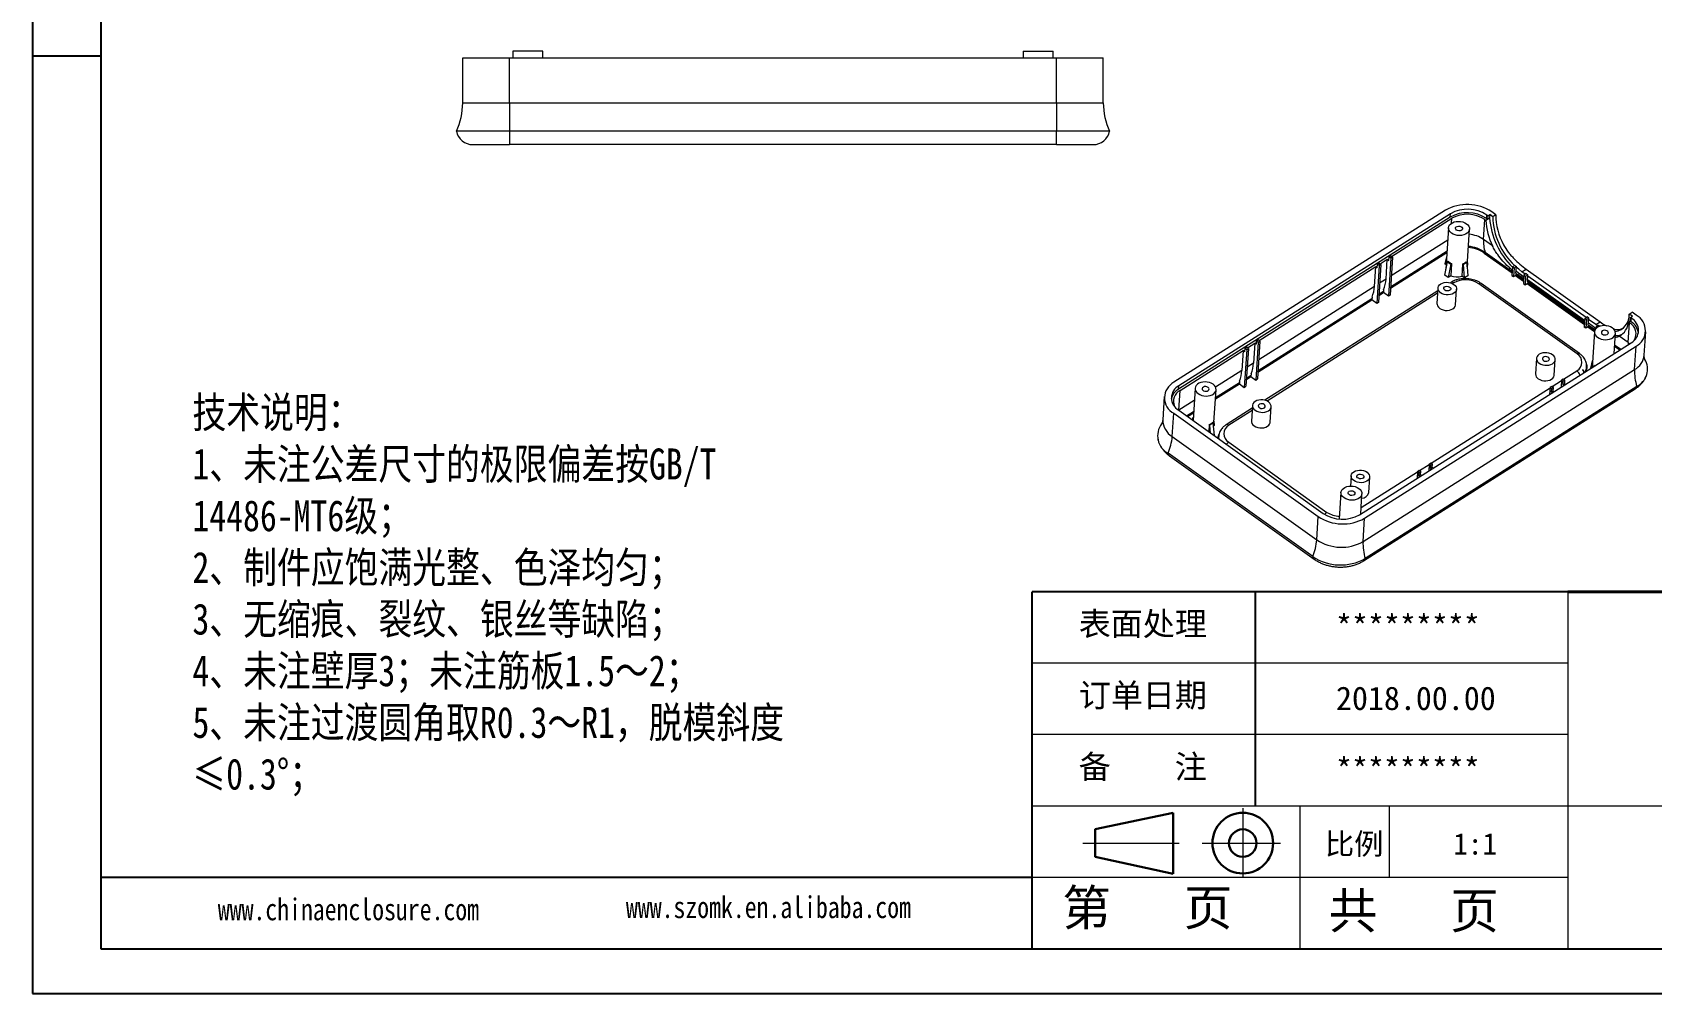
# Model space of a CAD drawing. Header units: inches. Extents: x 1309 to 2377, y 1126 to 1407.
# Drawn here: x 1773.1 to 2015.7, y 1125.7 to 1269.7 of the extents above; entities that cross this region are included whole.
import ezdxf

# ---------------------------------------------------------------- set-up
doc = ezdxf.new("R2010")
doc.units = ezdxf.units.IN
doc.header["$LTSCALE"] = 15
doc.linetypes.add('CENTER2', pattern=[28.575, 19.05, -3.175, 3.175, -3.175])
doc.layers.add('文字', color=81, linetype='Continuous')
for name, color, linetype, lineweight in [('粗实线', 7, 'Continuous', 30), ('细实线', 3, 'Continuous', 9), ('细点划线', 2, 'CENTER2', 9)]:
    doc.layers.add(name, color=color, linetype=linetype, lineweight=lineweight)
doc.styles.get("Standard").update_dxf_attribs({"font": 'txt', "bigfont": 'gbcbig.shx'})
doc.styles.add('宋体', font='', dxfattribs={"width": 0.8, "height": 3.5})
doc.styles.get('宋体').set_extended_font_data('SimSun')

msp = doc.modelspace()

# ---------------------------------------------------------------- linework, layer by layer
for p, q in [((1773.064, 1406.578), (1773.064, 1125.657)), ((1783.344, 1399.889), (1783.344, 1132.345)), ((1783.344, 1266.117), (1773.064, 1266.117)), ((1773.064, 1255.713), (1773.064, 1125.657)), ((2003.152, 1185.854), (1922.889, 1185.854)), ((1922.889, 1132.345), (1922.889, 1185.854)), ((1956.332, 1153.749), (1956.332, 1185.854)), ((1922.889, 1143.047), (1783.344, 1143.047)), ((1783.344, 1132.345), (2163.678, 1132.345)), ((1773.064, 1125.657), (2170.367, 1125.657)), ((1773.064, 1125.657), (1957, 1125.657))]:
    msp.add_line(p, q)
at = {"color": 7, "linetype": 'Continuous', "lineweight": 15}
for p, q in [((1845.046, 1266.851), (1845.046, 1265.851)), ((1849.546, 1266.851), (1845.046, 1266.851)), ((1849.546, 1265.851), (1849.546, 1266.851)), ((1921.546, 1266.851), (1921.546, 1265.851)), ((1921.546, 1266.851), (1926.046, 1266.851)), ((1926.046, 1265.851), (1926.046, 1266.851)), ((1837.546, 1259.104), (1837.546, 1265.851)), ((1837.546, 1265.851), (1844.546, 1265.851)), ((1844.546, 1259.104), (1844.546, 1265.851)), ((1844.546, 1265.851), (1926.546, 1265.851)), ((1926.546, 1259.104), (1926.546, 1265.851)), ((1926.546, 1265.851), (1933.546, 1265.851)), ((1933.546, 1259.104), (1933.546, 1265.851)), ((1837.546, 1259.104), (1844.546, 1259.104)), ((1844.546, 1259.104), (1844.546, 1254.851)), ((1844.546, 1259.104), (1926.546, 1259.104)), ((1926.546, 1259.104), (1933.546, 1259.104)), ((1926.546, 1259.104), (1926.546, 1254.851)), ((1844.546, 1254.851), (1836.596, 1254.851)), ((1926.546, 1254.851), (1844.546, 1254.851)), ((1844.546, 1254.851), (1844.546, 1252.851)), ((1934.495, 1254.851), (1926.546, 1254.851)), ((1926.546, 1252.851), (1926.546, 1254.851)), ((1839.046, 1252.851), (1844.546, 1252.851)), ((1926.546, 1252.851), (1844.546, 1252.851)), ((1926.546, 1252.851), (1932.046, 1252.851)), ((1984.827, 1243.024), (1944.124, 1217.252)), ((1985.566, 1242.497), (1944.863, 1216.725)), ((1985.533, 1241.98), (1985.566, 1242.497)), ((1991.151, 1242.188), (1991.449, 1242.377)), ((1991.449, 1242.377), (1991.416, 1241.859)), ((1991.918, 1242.042), (1991.449, 1242.377)), ((1992.365, 1242.325), (1991.749, 1242.764)), ((1985.533, 1241.98), (1944.83, 1216.207)), ((1976.75, 1236.087), (1985.779, 1241.804)), ((1985.272, 1240.387), (1984.877, 1234.178)), ((1988.056, 1234.541), (1988.416, 1240.187)), ((1990.534, 1238.645), (1990.723, 1241.618)), ((1990.723, 1241.618), (1990.87, 1241.513)), ((1990.87, 1241.513), (1991.118, 1241.671)), ((1990.972, 1241.775), (1991.005, 1242.293)), ((1991.118, 1241.671), (1990.972, 1241.775)), ((1991.151, 1242.188), (1991.005, 1242.293)), ((1991.151, 1242.188), (1991.118, 1241.671)), ((1991.118, 1241.671), (1991.416, 1241.859)), ((1992.365, 1242.325), (1991.918, 1242.042)), ((1991.866, 1237.694), (1990.534, 1238.645)), ((1975.012, 1234.986), (1976.1, 1235.675)), ((1975.91, 1232.702), (1976.1, 1235.675)), ((1976.1, 1235.675), (1976.346, 1235.499)), ((1976.625, 1235.841), (1976.263, 1230.15)), ((1976.346, 1235.499), (1976.379, 1236.017)), ((1976.348, 1235.832), (1976.368, 1235.845)), ((1976.366, 1235.819), (1976.348, 1235.832)), ((1976.627, 1236.174), (1976.379, 1236.017)), ((1976.625, 1235.841), (1976.379, 1236.017)), ((1976.873, 1235.998), (1976.511, 1230.307)), ((1976.59, 1231.554), (1985.051, 1236.911)), ((1976.873, 1235.998), (1976.625, 1235.841)), ((1976.627, 1236.174), (1976.873, 1235.998)), ((1984.713, 1233.311), (1985.121, 1235.307)), ((1984.996, 1236.057), (1984.723, 1234.975)), ((1985.121, 1235.307), (1985.229, 1235.375)), ((1985.121, 1235.307), (1985.614, 1234.956)), ((1987.999, 1235.199), (1987.503, 1234.885)), ((1987.892, 1235.275), (1987.999, 1235.199)), ((1987.999, 1235.199), (1988.174, 1233.181)), ((1988.184, 1234.845), (1988.116, 1235.473)), ((1990.77, 1236.716), (1994.813, 1233.831)), ((1956.894, 1223.515), (1974.362, 1234.575)), ((1974.173, 1231.601), (1974.362, 1234.575)), ((1974.362, 1234.575), (1974.609, 1234.399)), ((1974.888, 1234.741), (1974.525, 1229.049)), ((1974.609, 1234.399), (1974.642, 1234.917)), ((1974.611, 1234.732), (1974.631, 1234.745)), ((1974.629, 1234.719), (1974.611, 1234.732)), ((1974.89, 1235.074), (1974.642, 1234.917)), ((1974.888, 1234.741), (1974.642, 1234.917)), ((1975.136, 1234.898), (1974.773, 1229.207)), ((1975.136, 1234.898), (1974.888, 1234.741)), ((1974.89, 1235.074), (1975.136, 1234.898)), ((1985.206, 1232.96), (1984.713, 1233.311)), ((1984.919, 1234.836), (1984.723, 1234.975)), ((1985.614, 1234.956), (1985.206, 1232.96)), ((1985.606, 1233.213), (1985.206, 1232.96)), ((1985.721, 1235.024), (1985.606, 1233.213)), ((1985.721, 1235.024), (1985.614, 1234.956)), ((1987.396, 1234.961), (1987.281, 1233.15)), ((1987.678, 1232.867), (1987.281, 1233.15)), ((1987.503, 1234.885), (1987.396, 1234.961)), ((1987.678, 1232.867), (1987.503, 1234.885)), ((1988.174, 1233.181), (1987.678, 1232.867)), ((1988.184, 1234.845), (1988.071, 1234.774)), ((1994.859, 1234.543), (1994.776, 1233.25)), ((1994.776, 1233.25), (1995.023, 1233.074)), ((1995.195, 1234.756), (1994.859, 1234.543)), ((1994.859, 1234.543), (1995.105, 1234.367)), ((1995.105, 1234.367), (1995.023, 1233.074)), ((1995.023, 1233.074), (1995.32, 1233.263)), ((1995.105, 1234.367), (1995.441, 1234.58)), ((1995.195, 1234.756), (1995.441, 1234.58)), ((1995.378, 1233.584), (1995.441, 1234.58)), ((1995.448, 1233.378), (1996.537, 1232.601)), ((1996.003, 1233.114), (1996.25, 1233.271)), ((1996.545, 1232.727), (1996.003, 1233.114)), ((1996.25, 1233.271), (1996.565, 1233.046)), ((1996.283, 1233.788), (1996.922, 1234.192)), ((1996.776, 1233.436), (1996.283, 1233.788)), ((1996.582, 1233.313), (1996.5, 1232.02)), ((1996.931, 1233.534), (1996.582, 1233.313)), ((1996.582, 1233.313), (1996.829, 1233.137)), ((1996.829, 1233.137), (1996.746, 1231.844)), ((1996.829, 1233.137), (1997.177, 1233.358)), ((1996.922, 1234.192), (2008.002, 1226.285)), ((1996.931, 1233.534), (1997.177, 1233.358)), ((1997.111, 1232.323), (1997.177, 1233.358)), ((2005.887, 1226.935), (1997.164, 1233.159)), ((1983.671, 1230.96), (1957.754, 1214.549)), ((1974.853, 1230.454), (1975.537, 1230.887)), ((1975.551, 1231.104), (1975.524, 1230.677)), ((1976.263, 1230.15), (1975.524, 1230.677)), ((1976.511, 1230.307), (1976.263, 1230.15)), ((1983.697, 1231.365), (1983.549, 1229.037)), ((1985.645, 1232.209), (1985.551, 1232.15)), ((1986.343, 1228.859), (1986.491, 1231.187)), ((1986.481, 1232.585), (1986.544, 1232.607)), ((2004.535, 1221.487), (1989.81, 1231.994)), ((2004.908, 1221.539), (1990.184, 1232.047)), ((1996.5, 1232.02), (1996.746, 1231.844)), ((1996.746, 1231.844), (1997.044, 1232.033)), ((2005.655, 1226.226), (1997.111, 1232.323)), ((1997.131, 1232.642), (2005.676, 1226.544)), ((1997.172, 1232.148), (2005.647, 1226.099)), ((1956.735, 1218.982), (1973.8, 1229.787)), ((1973.814, 1230.004), (1973.787, 1229.577)), ((1974.525, 1229.049), (1973.787, 1229.577)), ((1974.773, 1229.207), (1974.525, 1229.049)), ((2005.693, 1226.812), (2005.61, 1225.518)), ((2005.857, 1225.342), (2005.61, 1225.518)), ((2005.693, 1226.812), (2006.041, 1227.032)), ((2005.939, 1226.636), (2005.693, 1226.812)), ((2005.939, 1226.636), (2005.857, 1225.342)), ((2006.154, 1225.531), (2005.857, 1225.342)), ((2006.288, 1226.857), (2005.939, 1226.636)), ((2006.288, 1226.857), (2006.041, 1227.032)), ((2006.222, 1225.822), (2006.288, 1226.857)), ((2007.083, 1225.207), (2006.222, 1225.822)), ((2006.242, 1226.14), (2007.331, 1225.363)), ((2007.364, 1225.881), (2006.275, 1226.658)), ((2006.282, 1225.646), (2007.185, 1225.002)), ((2007.364, 1225.881), (2008.002, 1226.285)), ((2007.616, 1225.708), (2007.364, 1225.881)), ((2007.416, 1225.582), (2007.4, 1225.317)), ((2007.416, 1225.582), (2007.741, 1225.787)), ((2007.583, 1225.463), (2007.416, 1225.582)), ((2007.741, 1225.787), (2007.95, 1225.639)), ((2012.202, 1223.182), (2012.392, 1226.155)), ((2012.245, 1226.26), (2012.493, 1226.417)), ((2012.245, 1226.26), (2012.392, 1226.155)), ((2012.355, 1227.458), (2012.802, 1227.74)), ((2012.824, 1227.123), (2012.355, 1227.458)), ((2012.493, 1226.417), (2012.526, 1226.934)), ((2012.64, 1226.312), (2012.493, 1226.417)), ((2012.526, 1226.934), (2012.824, 1227.123)), ((2012.673, 1226.83), (2012.526, 1226.934)), ((2012.64, 1226.312), (2012.673, 1226.83)), ((2013.417, 1227.301), (2012.802, 1227.74)), ((1955.157, 1222.415), (1956.244, 1223.103)), ((1956.244, 1223.103), (1956.055, 1220.13)), ((1956.491, 1222.928), (1956.244, 1223.103)), ((1956.77, 1223.269), (1956.407, 1217.578)), ((1956.491, 1222.928), (1956.524, 1223.445)), ((1956.493, 1223.26), (1956.513, 1223.273)), ((1956.511, 1223.247), (1956.493, 1223.26)), ((1956.524, 1223.445), (1956.772, 1223.602)), ((1956.524, 1223.445), (1956.77, 1223.269)), ((1957.018, 1223.426), (1956.655, 1217.735)), ((1956.77, 1223.269), (1957.018, 1223.426)), ((1957.018, 1223.426), (1956.772, 1223.602)), ((1971.948, 1197.396), (2012.651, 1223.168)), ((2007.137, 1224.784), (2006.798, 1219.462)), ((2007.083, 1225.207), (2007.331, 1225.363)), ((2007.247, 1225.097), (2007.083, 1225.207)), ((2007.331, 1225.363), (2007.399, 1225.315)), ((2010.087, 1221.545), (2010.281, 1224.584)), ((2012.202, 1223.182), (2010.87, 1224.132)), ((2011.448, 1225.334), (2011.195, 1225.238)), ((2014.61, 1221.299), (2014.833, 1224.79)), ((1945.076, 1216.032), (1954.507, 1222.003)), ((1954.507, 1222.003), (1954.318, 1219.03)), ((1954.753, 1221.828), (1954.507, 1222.003)), ((1955.032, 1222.169), (1954.67, 1216.478)), ((1954.753, 1221.828), (1954.786, 1222.345)), ((1954.755, 1222.16), (1954.775, 1222.173)), ((1954.774, 1222.147), (1954.755, 1222.16)), ((1954.786, 1222.345), (1955.034, 1222.502)), ((1954.786, 1222.345), (1955.032, 1222.169)), ((1955.281, 1222.326), (1954.918, 1216.635)), ((1955.032, 1222.169), (1955.281, 1222.326)), ((1955.281, 1222.326), (1955.034, 1222.502)), ((1972.687, 1196.869), (2013.39, 1222.641)), ((1998.471, 1220.822), (1998.322, 1218.494)), ((2001.117, 1218.316), (2001.265, 1220.644)), ((2010.172, 1222.871), (2011.117, 1222.196)), ((2013.168, 1219.15), (2013.39, 1222.641)), ((1954.998, 1217.882), (1955.682, 1218.315)), ((1955.696, 1218.532), (1955.669, 1218.105)), ((1955.669, 1218.105), (1956.407, 1217.578)), ((1972.464, 1193.378), (2013.168, 1219.15)), ((2005.428, 1218.985), (2005.454, 1219.112)), ((2005.965, 1219.505), (2005.969, 1219.561)), ((2006.588, 1219.372), (2006.861, 1220.453)), ((2006.588, 1219.372), (2006.62, 1219.349)), ((2006.957, 1219.563), (2006.986, 1219.704)), ((2007.094, 1219.772), (2006.986, 1219.704)), ((2007.077, 1219.639), (2006.986, 1219.704)), ((1944.83, 1216.207), (1944.863, 1216.725)), ((1944.886, 1213.058), (1945.076, 1216.032)), ((1947.299, 1216.344), (1946.992, 1211.528)), ((1950.083, 1210.498), (1950.443, 1216.144)), ((1950.367, 1214.95), (1953.945, 1217.215)), ((1953.958, 1217.432), (1953.931, 1217.005)), ((1953.931, 1217.005), (1954.67, 1216.478)), ((1954.67, 1216.478), (1954.918, 1216.635)), ((1956.407, 1217.578), (1956.655, 1217.735)), ((1972.538, 1190.485), (2013.241, 1216.257)), ((2013.495, 1216.616), (1972.792, 1190.844)), ((2000.496, 1216.467), (2000.43, 1215.43)), ((2000.744, 1216.624), (2000.496, 1216.467)), ((2000.496, 1216.467), (2000.742, 1216.291)), ((2000.709, 1215.773), (2000.742, 1216.291)), ((2000.709, 1215.773), (2000.957, 1215.931)), ((2000.709, 1215.773), (2000.833, 1215.685)), ((2000.99, 1216.448), (2000.742, 1216.291)), ((2000.99, 1216.448), (2000.744, 1216.624)), ((2000.957, 1215.931), (2000.99, 1216.448)), ((2000.957, 1215.931), (2001.081, 1215.842)), ((2002.233, 1217.567), (2002.167, 1216.53)), ((2002.481, 1217.724), (2002.233, 1217.567)), ((2002.233, 1217.567), (2002.479, 1217.391)), ((2002.446, 1216.873), (2002.479, 1217.391)), ((2002.446, 1216.873), (2002.695, 1217.031)), ((2002.446, 1216.873), (2002.57, 1216.785)), ((2002.728, 1217.548), (2002.479, 1217.391)), ((2002.728, 1217.548), (2002.481, 1217.724)), ((2002.695, 1217.031), (2002.728, 1217.548)), ((2002.695, 1217.031), (2002.818, 1216.942)), ((1942.681, 1215.103), (1942.459, 1211.612)), ((1955.874, 1213.359), (1951.941, 1210.869)), ((1955.899, 1213.764), (1955.751, 1211.436)), ((1958.545, 1211.258), (1958.694, 1213.586)), ((1943.874, 1209.101), (1944.096, 1212.592)), ((1944.096, 1212.592), (1965.765, 1197.129)), ((1944.841, 1213.063), (1966.509, 1197.6)), ((1946.038, 1212.209), (1947.078, 1212.867)), ((1946.915, 1211.584), (1947.023, 1212.013)), ((1949.423, 1210.918), (1949.354, 1209.842)), ((1949.423, 1210.918), (1949.53, 1210.841)), ((1950.026, 1211.156), (1949.53, 1210.841)), ((1949.633, 1209.643), (1949.53, 1210.841)), ((1950.026, 1211.156), (1949.919, 1211.232)), ((1950.192, 1209.245), (1950.026, 1211.156)), ((1950.211, 1210.802), (1950.142, 1211.429)), ((1943.874, 1209.101), (1965.542, 1193.638)), ((1950.098, 1210.731), (1950.211, 1210.802)), ((1950.833, 1209.156), (1950.83, 1209.1)), ((1964.931, 1191.139), (1943.262, 1206.602)), ((1943.478, 1206.206), (1965.147, 1190.743)), ((1952.333, 1208.265), (1967.058, 1197.757)), ((1980.64, 1203.895), (1980.574, 1202.858)), ((1980.64, 1203.895), (1980.889, 1204.052)), ((1980.887, 1203.719), (1980.64, 1203.895)), ((1980.854, 1203.202), (1980.887, 1203.719)), ((1980.887, 1203.719), (1981.135, 1203.876)), ((1980.889, 1204.052), (1981.135, 1203.876)), ((1981.102, 1203.359), (1981.135, 1203.876)), ((1982.378, 1204.995), (1982.312, 1203.958)), ((1982.378, 1204.995), (1982.626, 1205.152)), ((1982.624, 1204.819), (1982.378, 1204.995)), ((1982.591, 1204.302), (1982.624, 1204.819)), ((1982.839, 1204.459), (1982.591, 1204.302)), ((1982.591, 1204.302), (1982.715, 1204.213)), ((1982.624, 1204.819), (1982.872, 1204.976)), ((1982.626, 1205.152), (1982.872, 1204.976)), ((1982.839, 1204.459), (1982.872, 1204.976)), ((1982.963, 1204.371), (1982.839, 1204.459)), ((1970.673, 1203.222), (1970.576, 1201.7)), ((1973.319, 1200.715), (1973.468, 1203.043)), ((1981.102, 1203.359), (1980.854, 1203.202)), ((1980.854, 1203.202), (1980.977, 1203.113)), ((1981.226, 1203.27), (1981.102, 1203.359)), ((1969.164, 1200.741), (1968.91, 1196.76)), ((1972.114, 1197.501), (1972.307, 1200.54)), ((1965.542, 1193.638), (1965.765, 1197.129)), ((1972.464, 1193.378), (1972.687, 1196.869))]:
    msp.add_line(p, q, dxfattribs=at)
at = {"color": 8, "linetype": 'Continuous', "lineweight": 15}
for p, q in [((1985.733, 1241.076), (1985.779, 1241.804)), ((1985.156, 1238.555), (1976.695, 1233.198)), ((1976.577, 1231.343), (1985.037, 1236.7)), ((1990.642, 1236.601), (1994.801, 1233.633)), ((1975.91, 1232.702), (1974.958, 1232.098)), ((1995.32, 1233.263), (1996.524, 1232.403)), ((1974.173, 1231.601), (1956.84, 1220.627)), ((1983.649, 1230.614), (1958.083, 1214.426)), ((1974.839, 1230.243), (1975.524, 1230.677)), ((1986.052, 1232.135), (1985.881, 1232.027)), ((1997.044, 1232.033), (2005.635, 1225.902)), ((1956.721, 1218.772), (1973.787, 1229.577)), ((2006.154, 1225.531), (2007.141, 1224.827)), ((2012.413, 1223.017), (2012.202, 1223.182)), ((2010.159, 1222.673), (2010.963, 1222.099)), ((1954.318, 1219.03), (1950.364, 1216.526)), ((1954.984, 1217.672), (1955.669, 1218.105)), ((1956.055, 1220.13), (1955.102, 1219.527)), ((2002.524, 1217.693), (2004.52, 1218.957)), ((1950.353, 1214.739), (1953.931, 1217.005)), ((1982.669, 1205.121), (2000.492, 1216.407)), ((2000.787, 1216.593), (2002.229, 1217.507)), ((1947.182, 1214.512), (1944.886, 1213.058)), ((1944.886, 1213.058), (1944.885, 1213.032)), ((1946.188, 1212.102), (1947.064, 1212.657)), ((1955.852, 1213.013), (1952.348, 1210.795)), ((1972.176, 1198.478), (1980.637, 1203.835)), ((1980.931, 1204.021), (1982.374, 1204.935))]:
    msp.add_line(p, q, dxfattribs=at)
at = {"color": 7, "linetype": 'Continuous', "lineweight": 15, "flags": 128}
for points in [[(1985.727, 1239.58), (1985.521, 1239.76), (1985.373, 1239.963), (1985.289, 1240.18), (1985.273, 1240.402), (1985.326, 1240.618), (1985.445, 1240.821), (1985.625, 1241), (1985.859, 1241.148), (1986.135, 1241.258), (1986.443, 1241.326), (1986.768, 1241.348), (1987.096, 1241.324), (1987.414, 1241.255), (1987.706, 1241.143), (1987.961, 1240.994), (1988.167, 1240.815), (1988.315, 1240.612), (1988.399, 1240.395), (1988.415, 1240.173), (1988.362, 1239.956), (1988.243, 1239.754), (1988.063, 1239.575), (1987.829, 1239.427), (1987.553, 1239.317), (1987.245, 1239.249), (1986.92, 1239.226), (1986.592, 1239.25), (1986.275, 1239.32), (1985.982, 1239.431), (1985.727, 1239.58)], [(1986.472, 1240.052), (1986.364, 1240.163), (1986.32, 1240.291), (1986.348, 1240.418), (1986.442, 1240.528), (1986.591, 1240.605), (1986.774, 1240.64), (1986.966, 1240.626), (1987.142, 1240.567), (1987.278, 1240.471), (1987.355, 1240.349), (1987.363, 1240.219), (1987.301, 1240.098), (1987.178, 1240.003), (1987.009, 1239.946), (1986.818, 1239.935), (1986.63, 1239.972), (1986.472, 1240.052)], [(1984.876, 1234.107), (1984.875, 1234.137), (1984.877, 1234.178)], [(1995.401, 1233.954), (1995.744, 1233.659), (1996.25, 1233.271)], [(1996.283, 1233.788), (1995.796, 1234.164), (1995.435, 1234.48)], [(1984.101, 1230.647), (1983.907, 1230.819), (1983.772, 1231.015), (1983.704, 1231.223), (1983.705, 1231.434), (1983.776, 1231.636), (1983.913, 1231.821), (1984.109, 1231.979), (1984.355, 1232.101), (1984.637, 1232.182), (1984.943, 1232.217), (1985.256, 1232.206), (1985.561, 1232.147), (1985.843, 1232.045), (1986.087, 1231.905), (1986.281, 1231.732), (1986.416, 1231.537), (1986.484, 1231.329), (1986.483, 1231.118), (1986.412, 1230.915), (1986.275, 1230.731), (1986.079, 1230.573), (1985.833, 1230.451), (1985.551, 1230.37), (1985.245, 1230.334), (1984.932, 1230.346), (1984.627, 1230.405), (1984.345, 1230.507), (1984.101, 1230.647)], [(1984.722, 1231.04), (1984.613, 1231.151), (1984.57, 1231.279), (1984.597, 1231.407), (1984.692, 1231.517), (1984.841, 1231.594), (1985.024, 1231.628), (1985.216, 1231.615), (1985.392, 1231.556), (1985.528, 1231.459), (1985.605, 1231.338), (1985.613, 1231.208), (1985.551, 1231.087), (1985.427, 1230.992), (1985.259, 1230.935), (1985.068, 1230.924), (1984.88, 1230.961), (1984.722, 1231.04)], [(1983.549, 1229.037), (1983.555, 1228.894), (1983.624, 1228.686), (1983.759, 1228.491), (1983.953, 1228.319), (1984.197, 1228.178), (1984.479, 1228.076), (1984.784, 1228.018), (1985.097, 1228.006), (1985.402, 1228.042), (1985.685, 1228.122), (1985.931, 1228.245), (1986.127, 1228.402), (1986.264, 1228.587), (1986.335, 1228.79), (1986.343, 1228.859)], [(2007.592, 1223.977), (2007.847, 1223.828), (2008.139, 1223.716), (2008.457, 1223.647), (2008.785, 1223.623), (2009.11, 1223.646), (2009.418, 1223.714), (2009.694, 1223.824), (2009.928, 1223.972), (2010.108, 1224.151), (2010.227, 1224.353), (2010.28, 1224.57), (2010.264, 1224.791), (2010.18, 1225.008), (2010.032, 1225.211), (2009.826, 1225.391), (2009.571, 1225.54), (2009.279, 1225.652), (2008.961, 1225.721), (2008.633, 1225.745), (2008.308, 1225.722), (2008, 1225.655), (2007.724, 1225.544), (2007.49, 1225.397), (2007.31, 1225.218), (2007.191, 1225.015), (2007.138, 1224.798), (2007.154, 1224.577), (2007.238, 1224.36), (2007.386, 1224.157), (2007.592, 1223.977)], [(2008.337, 1224.448), (2008.495, 1224.369), (2008.683, 1224.332), (2008.874, 1224.343), (2009.042, 1224.4), (2009.166, 1224.495), (2009.228, 1224.616), (2009.22, 1224.746), (2009.143, 1224.867), (2009.007, 1224.964), (2008.831, 1225.023), (2008.638, 1225.036), (2008.456, 1225.002), (2008.307, 1224.925), (2008.212, 1224.815), (2008.185, 1224.687), (2008.228, 1224.559), (2008.337, 1224.448)], [(1998.875, 1220.104), (1999.119, 1219.964), (1999.401, 1219.862), (1999.706, 1219.803), (2000.019, 1219.792), (2000.324, 1219.827), (2000.607, 1219.908), (2000.853, 1220.03), (2001.049, 1220.188), (2001.186, 1220.372), (2001.257, 1220.575), (2001.258, 1220.786), (2001.19, 1220.994), (2001.055, 1221.189), (2000.861, 1221.362), (2000.617, 1221.502), (2000.335, 1221.604), (2000.03, 1221.663), (1999.717, 1221.674), (1999.411, 1221.639), (1999.129, 1221.558), (1998.883, 1221.436), (1998.687, 1221.278), (1998.55, 1221.094), (1998.479, 1220.891), (1998.478, 1220.68), (1998.546, 1220.472), (1998.681, 1220.277), (1998.875, 1220.104)], [(1999.496, 1220.497), (1999.654, 1220.418), (1999.842, 1220.381), (2000.033, 1220.392), (2000.201, 1220.449), (2000.325, 1220.544), (2000.387, 1220.665), (2000.379, 1220.795), (2000.302, 1220.916), (2000.166, 1221.013), (1999.99, 1221.072), (1999.797, 1221.085), (1999.614, 1221.051), (1999.466, 1220.974), (1999.371, 1220.864), (1999.344, 1220.736), (1999.387, 1220.608), (1999.496, 1220.497)], [(1998.727, 1217.776), (1998.971, 1217.635), (1999.252, 1217.533), (1999.557, 1217.475), (1999.871, 1217.463), (2000.176, 1217.499), (2000.459, 1217.58), (2000.704, 1217.702), (2000.901, 1217.859), (2001.038, 1218.044), (2001.109, 1218.247), (2001.117, 1218.316)], [(2007.168, 1219.696), (2007.142, 1219.721), (2007.094, 1219.772)], [(1949.988, 1216.951), (1949.733, 1217.1), (1949.44, 1217.211), (1949.123, 1217.281), (1948.795, 1217.305), (1948.47, 1217.282), (1948.162, 1217.214), (1947.886, 1217.104), (1947.652, 1216.956), (1947.472, 1216.777), (1947.353, 1216.575), (1947.3, 1216.358), (1947.316, 1216.136), (1947.4, 1215.919), (1947.548, 1215.716), (1947.754, 1215.537), (1948.009, 1215.388), (1948.301, 1215.276), (1948.619, 1215.207), (1948.947, 1215.183), (1949.272, 1215.205), (1949.58, 1215.273), (1949.856, 1215.383), (1950.09, 1215.531), (1950.27, 1215.71), (1950.389, 1215.913), (1950.442, 1216.129), (1950.426, 1216.351), (1950.342, 1216.568), (1950.194, 1216.771), (1949.988, 1216.951)], [(1949.243, 1216.479), (1949.085, 1216.559), (1948.897, 1216.596), (1948.706, 1216.585), (1948.537, 1216.528), (1948.414, 1216.433), (1948.352, 1216.312), (1948.36, 1216.182), (1948.437, 1216.06), (1948.573, 1215.964), (1948.749, 1215.905), (1948.941, 1215.891), (1949.124, 1215.926), (1949.273, 1216.003), (1949.367, 1216.113), (1949.395, 1216.24), (1949.351, 1216.368), (1949.243, 1216.479)], [(1958.289, 1214.304), (1958.045, 1214.445), (1957.764, 1214.547), (1957.459, 1214.605), (1957.145, 1214.617), (1956.84, 1214.581), (1956.557, 1214.501), (1956.312, 1214.378), (1956.115, 1214.221), (1955.978, 1214.036), (1955.908, 1213.833), (1955.906, 1213.622), (1955.975, 1213.414), (1956.11, 1213.219), (1956.304, 1213.047), (1956.548, 1212.906), (1956.829, 1212.804), (1957.134, 1212.746), (1957.448, 1212.734), (1957.753, 1212.769), (1958.036, 1212.85), (1958.281, 1212.973), (1958.478, 1213.13), (1958.615, 1213.315), (1958.686, 1213.518), (1958.687, 1213.729), (1958.618, 1213.937), (1958.484, 1214.132), (1958.289, 1214.304)], [(1957.669, 1213.911), (1957.51, 1213.99), (1957.323, 1214.027), (1957.132, 1214.016), (1956.963, 1213.96), (1956.839, 1213.864), (1956.777, 1213.744), (1956.786, 1213.614), (1956.863, 1213.492), (1956.998, 1213.395), (1957.174, 1213.336), (1957.367, 1213.323), (1957.55, 1213.357), (1957.699, 1213.435), (1957.793, 1213.545), (1957.821, 1213.672), (1957.777, 1213.8), (1957.669, 1213.911)], [(1955.751, 1211.436), (1955.758, 1211.294), (1955.826, 1211.086), (1955.961, 1210.891), (1956.155, 1210.718), (1956.4, 1210.578), (1956.681, 1210.476), (1956.986, 1210.417), (1957.299, 1210.406), (1957.605, 1210.441), (1957.888, 1210.522), (1958.133, 1210.644), (1958.329, 1210.802), (1958.466, 1210.987), (1958.537, 1211.189), (1958.545, 1211.258)], [(1973.063, 1203.761), (1973.257, 1203.589), (1973.392, 1203.394), (1973.461, 1203.186), (1973.459, 1202.975), (1973.389, 1202.772), (1973.252, 1202.587), (1973.055, 1202.43), (1972.81, 1202.307), (1972.527, 1202.227), (1972.221, 1202.191), (1971.908, 1202.203), (1971.603, 1202.261), (1971.322, 1202.363), (1971.078, 1202.504), (1970.883, 1202.676), (1970.749, 1202.871), (1970.68, 1203.079), (1970.681, 1203.29), (1970.752, 1203.493), (1970.889, 1203.678), (1971.085, 1203.835), (1971.331, 1203.958), (1971.614, 1204.038), (1971.919, 1204.074), (1972.232, 1204.062), (1972.537, 1204.004), (1972.819, 1203.902), (1973.063, 1203.761)], [(1971.852, 1201.348), (1972.058, 1201.168), (1972.207, 1200.965), (1972.29, 1200.748), (1972.306, 1200.526), (1972.254, 1200.309), (1972.135, 1200.107), (1971.954, 1199.928), (1971.721, 1199.78), (1971.444, 1199.67), (1971.137, 1199.602), (1970.812, 1199.58), (1970.483, 1199.604), (1970.166, 1199.673), (1969.874, 1199.784), (1969.619, 1199.933), (1969.413, 1200.113), (1969.265, 1200.316), (1969.181, 1200.533), (1969.165, 1200.755), (1969.218, 1200.972), (1969.337, 1201.174), (1969.517, 1201.353), (1969.75, 1201.501), (1970.027, 1201.611), (1970.334, 1201.679), (1970.659, 1201.701), (1970.988, 1201.677), (1971.305, 1201.608), (1971.598, 1201.497), (1971.852, 1201.348)], [(1972.443, 1203.368), (1972.551, 1203.257), (1972.594, 1203.129), (1972.567, 1203.002), (1972.472, 1202.892), (1972.324, 1202.814), (1972.141, 1202.78), (1971.948, 1202.793), (1971.772, 1202.852), (1971.637, 1202.949), (1971.559, 1203.071), (1971.551, 1203.201), (1971.613, 1203.322), (1971.737, 1203.417), (1971.906, 1203.474), (1972.097, 1203.484), (1972.284, 1203.448), (1972.443, 1203.368)], [(1971.108, 1200.876), (1971.216, 1200.765), (1971.26, 1200.637), (1971.232, 1200.51), (1971.138, 1200.4), (1970.989, 1200.323), (1970.806, 1200.288), (1970.613, 1200.301), (1970.438, 1200.36), (1970.302, 1200.457), (1970.225, 1200.579), (1970.216, 1200.709), (1970.278, 1200.83), (1970.402, 1200.925), (1970.571, 1200.982), (1970.762, 1200.992), (1970.949, 1200.956), (1971.108, 1200.876)]]:
    msp.add_lwpolyline(points, dxfattribs=at)
at = {"color": 8, "linetype": 'Continuous', "lineweight": 15, "flags": 128}
for points in [[(2012.202, 1223.182), (2012.191, 1222.909), (2012.19, 1222.876)], [(1950.858, 1208.77), (1950.837, 1208.912), (1950.834, 1209.162)]]:
    msp.add_lwpolyline(points, dxfattribs=at)
at = {"color": 7, "linetype": 'Continuous', "lineweight": 15}
for centre, radius, start, end in [((1827.546, 1259.104), 10, 334.83016, 0), ((1943.546, 1259.104), 10, 180, 205.16984), ((1839.046, 1255.351), 2.5, 191.53696, 270), ((1932.046, 1255.351), 2.5, 270, 348.46304), ((1988.078, 1237.285), 6.595, 56.17325, 119.52516), ((1988.087, 1237.481), 5.173, 56.10996, 119.58844), ((1988.12, 1237.999), 5.173, 56.10996, 119.58844), ((1988.101, 1237.7), 4.715, 56.20489, 119.4935), ((2000.704, 1242.038), 9.848, 183.05331, 206.17396), ((2003.295, 1242.905), 11.925, 185.03298, 224.94486), ((2002.272, 1242.271), 10.357, 181.2648, 226.66822), ((2001.147, 1242.214), 8.783, 179.27454, 209.82198), ((1987.848, 1232.395), 5.217, 55.93949, 85.57326), ((1995.161, 1238.232), 4.645, 174.90561, 199.04457), ((1986.333, 1236.402), 1.507, 222.90918, 246.06573), ((1986.922, 1236.259), 1.382, 290.06821, 314.61323), ((1990.333, 1237.073), 0.564, 303.22491, 320.76595), ((1971.152, 1232.932), 4.764, 337.43224, 357.22748), ((1986.521, 1235.244), 2.227, 245.74774, 289.95067), ((1995.011, 1233.735), 0.564, 303.22491, 320.76595), ((1998.532, 1234.544), 3.296, 196.92417, 200.71857), ((1969.414, 1231.832), 4.764, 337.43224, 357.22748), ((1987.817, 1229.026), 3.576, 56.12691, 119.57146), ((1996.735, 1232.505), 0.564, 303.22491, 320.76595), ((2000.233, 1233.306), 3.273, 197.47363, 200.72685), ((2005.845, 1226.003), 0.564, 303.22491, 320.76595), ((2009.344, 1226.805), 3.273, 197.47363, 200.72685), ((2009.936, 1227.268), 2.426, 277.29814, 4.47467), ((2009.51, 1226.519), 2.748, 299.68325, 354.58274), ((2011.512, 1224.502), 1.873, 328.30313, 61.9878), ((2011.379, 1224.28), 2.392, 7.65792, 58.17758), ((2011.667, 1225.005), 2.084, 298.19007, 61.13477), ((2012.146, 1224.978), 2.648, 298.01289, 61.31195), ((2010.314, 1226.805), 2.577, 268.74826, 293.03425), ((2003.841, 1220.226), 1.439, 298.14251, 61.18241), ((2012.193, 1219.216), 2.908, 296.59818, 30.18757), ((1949.559, 1219.26), 4.764, 337.43224, 357.22748), ((1951.297, 1220.36), 4.764, 337.43224, 357.22748), ((1999.157, 1218.491), 0.835, 179.85109, 238.95551), ((2020.669, 1218.831), 7.508, 177.56351, 197.15866), ((1945.367, 1214.914), 2.648, 118.01289, 241.31195), ((1945.95, 1214.211), 2.29, 119.30625, 165.68861), ((1945.847, 1214.888), 2.084, 118.19007, 241.13477), ((1945.885, 1214.397), 1.824, 116.32474, 205.10361), ((1944.644, 1209.22), 2.961, 142.78293, 242.18345), ((1948.949, 1212.216), 1.382, 290.06822, 314.61322), ((1935.634, 1209.793), 8.269, 337.30009, 355.19957), ((1953.027, 1209.526), 1.439, 118.14251, 241.18241), ((1972.292, 1200.928), 1.049, 268.54038, 348.29328), ((1969.436, 1202.608), 6.595, 236.17325, 299.52516), ((1969.394, 1201.894), 5.173, 236.10996, 299.58844), ((1957.302, 1194.33), 8.269, 337.30009, 355.19957), ((1969.214, 1199.117), 6.595, 236.17325, 299.52516), ((1979.966, 1193.059), 7.508, 177.56351, 197.15866), ((1969.1, 1197.35), 7.48, 236.1267, 299.57171)]:
    msp.add_arc(centre, radius, start, end, dxfattribs=at)
at = {"color": 8, "linetype": 'Continuous', "lineweight": 15}
for centre, radius, start, end in [((1987.998, 1234.896), 4.526, 55.92034, 85.33326), ((1987.851, 1232.475), 4.982, 55.92545, 85.50819), ((1985.794, 1231.873), 0.369, 45.52268, 113.88756), ((1990.037, 1231.732), 0.347, 65.02265, 130.93731), ((2004.762, 1221.225), 0.347, 65.05755, 130.93264), ((2011.875, 1221.577), 2.75, 298.04417, 354.18726), ((2003.81, 1218.009), 1.184, 14.06738, 53.16101), ((2004.343, 1219.679), 1.63, 325.67493, 355.64708), ((2012.901, 1216.766), 0.613, 303.73544, 345.78497), ((1945.464, 1211.651), 3.005, 180.74024, 238.06638), ((1952.09, 1210.532), 0.369, 45.52718, 113.85586), ((1943.827, 1206.653), 0.567, 185.17813, 232.0143), ((1953.003, 1207.261), 1.207, 123.71275, 145.34786), ((1967.726, 1196.755), 1.204, 123.69827, 144.91026), ((1969.02, 1200.693), 3.531, 236.23589, 268.63064), ((1965.496, 1191.19), 0.567, 185.1748, 232.0736), ((1972.198, 1190.994), 0.613, 303.7728, 345.78351)]:
    msp.add_arc(centre, radius, start, end, dxfattribs=at)
at = {"color": 7, "linetype": 'Continuous', "lineweight": 15}
for centre, start_param, end_param in [((1998.795, 1219.815), 6.0467963, 6.4547447), ((1957.994, 1208.695), 2.9685173, 3.1945377)]:
    msp.add_ellipse(centre, major_axis=(7.265, -0.314), ratio=0.3881628, start_param=start_param, end_param=end_param, dxfattribs=at)
for points, knots in [([(1994.827, 1234.05), (1994.635, 1234.216), (1994.152, 1234.631), (1993.401, 1235.406), (1992.726, 1236.237), (1992.212, 1237.01), (1991.982, 1237.465), (1991.866, 1237.694)], [0, 0, 0, 0, 0.1669763, 0.417873, 0.6756655, 0.8368195, 1, 1, 1, 1]), ([(1993.527, 1237.846), (1993.731, 1237.462), (1993.968, 1237.102), (1994.359, 1236.587), (1994.496, 1236.42), (1994.779, 1236.093), (1994.927, 1235.933), (1995.373, 1235.472), (1995.679, 1235.188), (1996.299, 1234.658), (1996.614, 1234.412), (1996.922, 1234.192)], [0, 0, 0, 0, 0.25, 0.25, 0.375, 0.375, 0.5, 0.5, 0.75, 0.75, 1, 1, 1, 1]), ([(1990.184, 1232.047), (1990.119, 1232.091), (1989.941, 1232.212), (1989.617, 1232.383), (1989.21, 1232.546), (1988.779, 1232.667), (1988.332, 1232.746), (1987.876, 1232.78), (1987.42, 1232.771), (1986.974, 1232.712), (1986.671, 1232.653), (1986.527, 1232.602), (1986.519, 1232.599)], [0, 0, 0, 0, 0.0649015, 0.1805678, 0.2963924, 0.4122672, 0.5281033, 0.64396, 0.7599761, 0.876272, 0.9930043, 1, 1, 1, 1]), ([(1986.429, 1232.567), (1986.329, 1232.534), (1986.09, 1232.456), (1985.835, 1232.326), (1985.681, 1232.231), (1985.645, 1232.209)], [0, 0, 0, 0, 0.3552185, 0.849845, 1, 1, 1, 1]), ([(1986.469, 1232.581), (1986.464, 1232.58), (1986.449, 1232.578), (1986.438, 1232.571), (1986.43, 1232.566)], [0, 0, 0, 0, 0.31038201, 1, 1, 1, 1]), ([(2008.002, 1226.285), (2008.259, 1226.104), (2008.579, 1225.878), (2008.872, 1225.733), (2008.93, 1225.704)], [0, 0, 0, 0, 0.8024721, 1, 1, 1, 1]), ([(2009.928, 1225.277), (2010.002, 1225.252), (2010.303, 1225.147), (2010.72, 1225.13), (2011.058, 1225.207), (2011.195, 1225.238)], [0, 0, 0, 0, 0.1606787, 0.6614914, 1, 1, 1, 1]), ([(2010.87, 1224.132), (2010.676, 1224.037), (2010.473, 1223.938), (2010.249, 1223.945), (2010.24, 1223.945)], [0, 0, 0, 0, 0.9586841, 1, 1, 1, 1]), ([(2005.966, 1219.554), (2005.969, 1219.661), (2005.975, 1219.882), (2005.907, 1220.212), (2005.787, 1220.537), (2005.609, 1220.847), (2005.378, 1221.137), (2005.139, 1221.367), (2004.97, 1221.493), (2004.908, 1221.539)], [0, 0, 0, 0, 0.1415088, 0.2908415, 0.440761, 0.5928953, 0.7482752, 0.9071102, 1, 1, 1, 1]), ([(2014.706, 1220.678), (2014.704, 1220.682), (2014.7, 1220.689), (2014.668, 1220.767), (2014.632, 1220.903), (2014.604, 1221.09), (2014.611, 1221.232), (2014.614, 1221.299)], [0, 0, 0, 0, 0.158445, 0.3468878, 0.554, 0.7876721, 1, 1, 1, 1]), ([(2005.379, 1219.086), (2005.383, 1219.079), (2005.427, 1219.006), (2005.498, 1218.858), (2005.521, 1218.726), (2005.533, 1218.661)], [0, 0, 0, 0, 0.0486481, 0.5312049, 1, 1, 1, 1]), ([(2005.549, 1218.671), (2005.551, 1218.709), (2005.556, 1218.818), (2005.514, 1218.974), (2005.468, 1219.08), (2005.454, 1219.112)], [0, 0, 0, 0, 0.27352972, 0.77620162, 1, 1, 1, 1]), ([(2005.756, 1218.802), (2005.791, 1218.87), (2005.882, 1219.049), (2005.95, 1219.289), (2005.953, 1219.453), (2005.954, 1219.506)], [0, 0, 0, 0, 0.2894479, 0.7688407, 1, 1, 1, 1]), ([(2013.241, 1216.257), (2013.332, 1216.316), (2013.574, 1216.476), (2013.932, 1216.772), (2014.298, 1217.15), (2014.604, 1217.561), (2014.835, 1217.96), (2014.935, 1218.229), (2014.978, 1218.344)], [0, 0, 0, 0, 0.1142649, 0.3061203, 0.4963623, 0.6828845, 0.8651199, 1, 1, 1, 1]), ([(1942.455, 1211.612), (1942.455, 1211.593), (1942.454, 1211.488), (1942.415, 1211.315), (1942.357, 1211.144), (1942.31, 1211.047), (1942.282, 1211.005), (1942.287, 1211.012), (1942.288, 1211.013)], [0, 0, 0, 0, 0.0602993, 0.3362172, 0.5620169, 0.7599234, 0.9386693, 1, 1, 1, 1]), ([(1951.941, 1210.869), (1951.877, 1210.826), (1951.7, 1210.708), (1951.493, 1210.535), (1951.376, 1210.389), (1951.339, 1210.344)], [0, 0, 0, 0, 0.2801414, 0.7779403, 1, 1, 1, 1]), ([(1941.707, 1208.764), (1941.709, 1208.755), (1941.733, 1208.594), (1941.834, 1208.291), (1942.012, 1207.859), (1942.252, 1207.446), (1942.544, 1207.053), (1942.888, 1206.685), (1943.206, 1206.406), (1943.413, 1206.254), (1943.478, 1206.206)], [0, 0, 0, 0, 0.0086863, 0.1563198, 0.3051609, 0.4560883, 0.6097725, 0.7665663, 0.9264224, 1, 1, 1, 1]), ([(1950.841, 1209.099), (1950.832, 1209.031), (1950.818, 1208.926), (1950.844, 1208.813), (1950.853, 1208.773)], [0, 0, 0, 0, 0.6448054, 1, 1, 1, 1]), ([(1951.297, 1210.294), (1951.265, 1210.257), (1951.15, 1210.125), (1951.008, 1209.866), (1950.888, 1209.53), (1950.833, 1209.292), (1950.835, 1209.17), (1950.835, 1209.163)], [0, 0, 0, 0, 0.1155632, 0.4126058, 0.7017402, 0.9837963, 1, 1, 1, 1]), ([(1951.298, 1210.293), (1951.312, 1210.312), (1951.336, 1210.343), (1951.378, 1210.349), (1951.395, 1210.352)], [0, 0, 0, 0, 0.6006608, 1, 1, 1, 1]), ([(1951.474, 1210.423), (1951.469, 1210.422), (1951.42, 1210.415), (1951.356, 1210.392), (1951.327, 1210.33), (1951.318, 1210.312)], [0, 0, 0, 0, 0.0664056, 0.7251046, 1, 1, 1, 1]), ([(1965.147, 1190.743), (1965.235, 1190.682), (1965.475, 1190.518), (1965.895, 1190.282), (1966.411, 1190.049), (1966.955, 1189.859), (1967.52, 1189.713), (1968.1, 1189.611), (1968.688, 1189.556), (1969.279, 1189.548), (1969.868, 1189.586), (1970.448, 1189.672), (1971.014, 1189.805), (1971.56, 1189.987), (1972.073, 1190.21), (1972.385, 1190.394), (1972.538, 1190.485)], [0, 0, 0, 0, 0.0431894, 0.1162381, 0.1894616, 0.2628784, 0.3363185, 0.4097471, 0.4831977, 0.5567446, 0.630461, 0.7044308, 0.7787323, 0.853401, 0.9283918, 1, 1, 1, 1])]:
    msp.add_open_spline(points, degree=3, knots=knots, dxfattribs=at)
for points in [[(1996.003, 1233.114), (1995.796, 1233.262), (1995.587, 1233.419), (1995.378, 1233.584)], [(1986.469, 1232.581), (1986.481, 1232.585), (1986.507, 1232.595), (1986.532, 1232.603), (1986.544, 1232.607)], [(2005.454, 1219.112), (2005.442, 1219.109), (2005.417, 1219.1), (2005.391, 1219.091), (2005.379, 1219.086)], [(1951.395, 1210.352), (1951.408, 1210.364), (1951.434, 1210.388), (1951.46, 1210.411), (1951.474, 1210.423)]]:
    msp.add_open_spline(points, degree=3, dxfattribs=at)
at = {"layer": '粗实线', "color": 7, "lineweight": 40}
msp.add_line((2163.678, 1185.854), (2003.152, 1185.854), dxfattribs=at)
at = {"layer": '粗实线', "color": 7}
for p, q in [((1944.039, 1152.748), (1932.346, 1150.269)), ((1944.039, 1152.748), (1944.039, 1143.583)), ((1932.346, 1150.269), (1932.346, 1146.134)), ((1932.346, 1146.134), (1944.039, 1143.583))]:
    msp.add_line(p, q, dxfattribs=at)
for radius in [4.546, 2.068]:
    msp.add_circle((1954.446, 1148.201), radius, dxfattribs=at)
at = {"layer": '细实线', "color": 7}
for p, q in [((2003.152, 1185.854), (2003.152, 1132.345)), ((2003.152, 1175.152), (1922.889, 1175.152)), ((2003.152, 1164.451), (1922.889, 1164.451)), ((2163.678, 1153.749), (1922.889, 1153.749)), ((1963.02, 1153.749), (1963.02, 1132.345)), ((1976.397, 1153.749), (1976.397, 1143.047)), ((2003.152, 1143.047), (1922.889, 1143.047))]:
    msp.add_line(p, q, dxfattribs=at)
at = {"layer": '细点划线', "color": 7}
for p, q in [((1954.446, 1153.435), (1954.446, 1143.047)), ((1930.482, 1148.201), (1944.935, 1148.201)), ((1948.366, 1148.201), (1960.116, 1148.201))]:
    msp.add_line(p, q, dxfattribs=at)

# ---------------------------------------------------------------- texts
at = {"char_height": 3.51946, "width": 2000.2844, "attachment_point": 1}
for s, insert in [('{\\fSimHei|b0|i0|c134|p49;表面处理}', (1929.868, 1182.817)), ('{\\fSimHei|b0|i0|c134|p49;*********}', (1968.415, 1182.364)), ('{\\fSimHei|b0|i0|c134|p49;订单日期}', (1929.868, 1172.115)), ('{\\fSimHei|b0|i0|c134|p49;2018.00.00}', (1968.415, 1171.663)), ('{\\fSimHei|b0|i0|c134|p49;备    注}', (1929.868, 1161.413)), ('{\\fSimHei|b0|i0|c134|p49;*********}', (1968.415, 1160.961))]:
    msp.add_mtext(s, dxfattribs=dict(at, insert=insert))
at = {"layer": '文字', "color": 0, "attachment_point": 1, "style": '宋体'}
for s, insert, char_height, width in [('{\\H1.111x;技术说明：\\P1、未注公差尺寸的极限偏差按GB/T 14486-MT6级；\\P2、制件应饱满光整、色泽均匀；\\P3、无缩痕、裂纹、银丝等缺陷；\\P4、未注壁厚3；未注筋板1.5～2；\\P5、未注过渡圆角取R0.3～R1，脱模斜度≤0.3%%D；}', (1797.051, 1215.065), 4.18038, 94.16051), ('www.chinaenclosure.com', (1800.853, 1139.915), 3.26998, 57.45049), ('www.szomk.en.alibaba.com', (1862.015, 1140.239), 3.26998, 57.45049)]:
    msp.add_mtext(s, dxfattribs=dict(at, insert=insert, char_height=char_height, width=width))
at = {"layer": '细实线', "color": 7, "attachment_point": 1}
for s, insert, char_height, width in [('{\\fSimSun|b0|i0|c134|p54;比例}', (1966.766, 1149.696), 3.21053, 14.09323), ('{\\fSimSun|b0|i0|c134|p54;1:1}', (1985.996, 1149.696), 3.21053, 14.09323), ('{\\fSimSun|b0|i0|c134|p54;第   页}', (1927.391, 1141.208), 5.35088, 40.13162), ('{\\fSimSun|b0|i0|c134|p54; 共   页}', (1963.675, 1140.753), 5.35088, 40.13162)]:
    msp.add_mtext(s, dxfattribs=dict(at, insert=insert, char_height=char_height, width=width))

doc.saveas('drawing.dxf')
